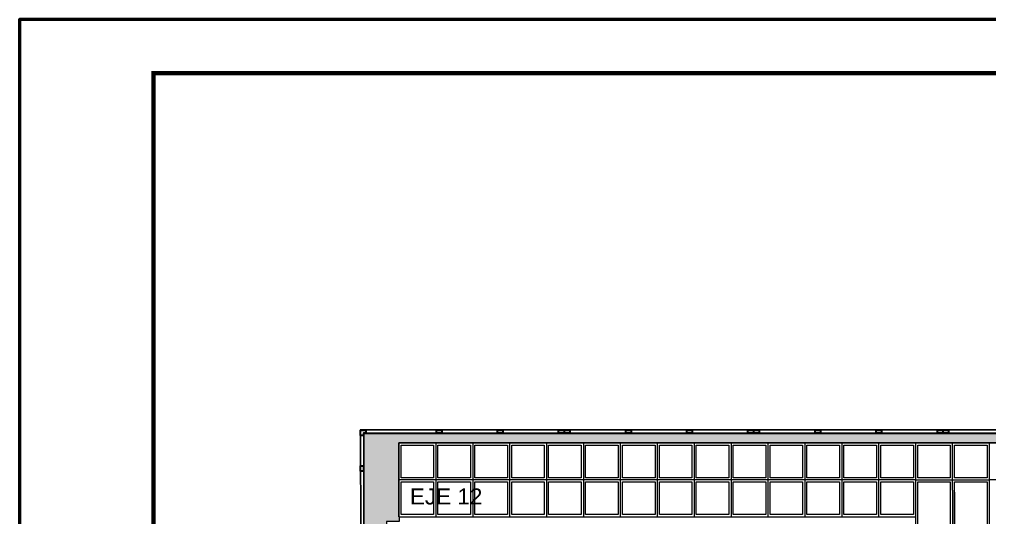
# Model space of a CAD drawing. Header units: metres. Extents: x 349075 to 349285, y 9281902 to 9282050.
# Drawn here: x 349075 to 349120.22, y 9282027.29 to 9282050.5 of the extents above; entities that cross this region are included whole.
import ezdxf

# ---------------------------------------------------------------- set-up
doc = ezdxf.new("R2010")
doc.units = ezdxf.units.M
doc.header["$LTSCALE"] = 0.25
for name, color, linetype, lineweight in [('AREA-VERDE', 3, 'CONTINUOUS', 9), ('ARQ-FONDO', 253, 'CONTINUOUS', 9), ('EJE-TEXTO', 5, 'CONTINUOUS', 25), ('MARCO', 7, 'CONTINUOUS', 50)]:
    doc.layers.add(name, color=color, linetype=linetype, lineweight=lineweight)
doc.styles.get("Standard").update_dxf_attribs({"font": 'arial.ttf'})

msp = doc.modelspace()

# ---------------------------------------------------------------- hatches: boundary and pattern name
at = {"layer": 'AREA-VERDE', "lineweight": 0, "true_color": 0xc4e4b2, "transparency": 33554610}
h = msp.add_hatch(color=3, dxfattribs=at)
h.dxf.hatch_style = 1
h.paths.add_polyline_path([(349092.703, 9282027.105), (349092.103, 9282027.105), (349092.138, 9281918.001), (349091.104, 9281918.001), (349091.048, 9282031.212), (349161.762, 9282031.212), (349161.762, 9281923.001), (349161, 9281923.001), (349161, 9281955.099), (349160.205, 9281955.101), (349160.204, 9281956.819), (349160.205, 9281957.044), (349160.205, 9281978.669), (349160.205, 9281988.056), (349160.085, 9281988.054), (349160.085, 9282030.769), (349092.685, 9282030.769), (349092.685, 9282027.329), (349092.703, 9282027.329)])

# ---------------------------------------------------------------- linework, layer by layer
at = {"layer": 'ARQ-FONDO'}
for p, q in [((349161.922, 9282031.372), (349090.888, 9282031.372)), ((349090.888, 9282031.372), (349090.944, 9281917.841)), ((349090.903, 9282031.357), (349090.959, 9281917.856)), ((349161.907, 9282031.357), (349090.903, 9282031.357)), ((349091.033, 9282031.227), (349091.089, 9281917.986)), ((349161.777, 9282031.227), (349091.033, 9282031.227)), ((349161.762, 9282031.212), (349091.048, 9282031.212)), ((349091.048, 9282031.212), (349091.104, 9281918.001)), ((349092.685, 9282030.769), (349158.34, 9282030.769)), ((349092.685, 9282027.329), (349092.685, 9282030.769)), ((349094.405, 9282030.769), (349094.405, 9282027.329)), ((349096.125, 9282030.769), (349096.125, 9282027.329)), ((349097.845, 9282030.769), (349097.845, 9282027.329)), ((349099.565, 9282030.769), (349099.565, 9282027.329)), ((349101.285, 9282030.769), (349101.285, 9282027.329)), ((349103.005, 9282030.769), (349103.005, 9282027.329)), ((349104.725, 9282030.769), (349104.725, 9282027.329)), ((349106.445, 9282030.769), (349106.445, 9282027.329)), ((349108.165, 9282030.769), (349108.165, 9282027.329)), ((349109.885, 9282030.769), (349109.885, 9282027.329)), ((349111.605, 9282030.769), (349111.605, 9282027.329)), ((349113.325, 9282030.769), (349113.325, 9282027.329)), ((349115.045, 9282030.769), (349115.045, 9282027.329)), ((349116.765, 9282030.769), (349116.765, 9281992.455)), ((349118.485, 9282028.575), (349118.485, 9282030.769)), ((349120.205, 9282029.024), (349120.205, 9282030.769)), ((349116.765, 9282029.049), (349092.685, 9282029.049)), ((349116.765, 9282029.049), (349120.205, 9282029.049)), ((349158.34, 9282029.049), (349120.205, 9282029.049)), ((349120.205, 9282023.924), (349120.205, 9282029.024)), ((349118.485, 9282028.575), (349118.485, 9281992.455)), ((349118.585, 9282028.475), (349118.585, 9282026.955)), ((349092.685, 9282027.329), (349116.765, 9282027.329))]:
    msp.add_line(p, q, dxfattribs=at)
at = {"layer": 'ARQ-FONDO', "lineweight": 30, "ltscale": 1.87}
msp.add_lwpolyline([(349091.033, 9282031.107), (349090.903, 9282031.107), (349090.903, 9282031.357), (349091.153, 9282031.357), (349091.153, 9282031.227), (349091.033, 9282031.227), (349091.033, 9282031.107)], dxfattribs=at)
at = {"layer": 'ARQ-FONDO', "elevation": -4.4}
msp.add_lwpolyline([(349092.703, 9282027.105), (349092.103, 9282027.105), (349092.138, 9281918.001), (349091.104, 9281918.001), (349091.048, 9282031.212), (349161.762, 9282031.212), (349161.762, 9281923.001), (349161, 9281923.001), (349161, 9281955.099), (349160.204, 9281955.099), (349160.205, 9281956.819), (349160.205, 9281957.044), (349160.205, 9281978.669), (349160.205, 9281988.056), (349160.085, 9281988.054), (349160.085, 9282030.769), (349092.685, 9282030.769), (349092.685, 9282027.329), (349092.703, 9282027.329), (349092.703, 9282027.105)], dxfattribs=at)
at = {"layer": 'ARQ-FONDO', "lineweight": 30, "ltscale": 1.87}
for points in [[(349094.682, 9282031.227), (349094.432, 9282031.227), (349094.432, 9282031.357), (349094.682, 9282031.357)], [(349097.532, 9282031.227), (349097.282, 9282031.227), (349097.282, 9282031.357), (349097.532, 9282031.357)], [(349100.132, 9282031.357), (349100.382, 9282031.357), (349100.382, 9282031.227), (349100.132, 9282031.227)], [(349100.657, 9282031.227), (349100.407, 9282031.227), (349100.407, 9282031.357), (349100.657, 9282031.357)], [(349103.507, 9282031.227), (349103.257, 9282031.227), (349103.257, 9282031.357), (349103.507, 9282031.357)], [(349106.357, 9282031.227), (349106.107, 9282031.227), (349106.107, 9282031.357), (349106.357, 9282031.357)], [(349108.957, 9282031.357), (349109.207, 9282031.357), (349109.207, 9282031.227), (349108.957, 9282031.227)], [(349109.482, 9282031.227), (349109.232, 9282031.227), (349109.232, 9282031.357), (349109.482, 9282031.357)], [(349112.332, 9282031.227), (349112.082, 9282031.227), (349112.082, 9282031.357), (349112.332, 9282031.357)], [(349115.182, 9282031.227), (349114.932, 9282031.227), (349114.932, 9282031.357), (349115.182, 9282031.357)], [(349117.782, 9282031.357), (349118.032, 9282031.357), (349118.032, 9282031.227), (349117.782, 9282031.227)], [(349118.307, 9282031.227), (349118.057, 9282031.227), (349118.057, 9282031.357), (349118.307, 9282031.357)], [(349090.904, 9282029.456), (349090.904, 9282029.706), (349091.034, 9282029.706), (349091.034, 9282029.456)]]:
    msp.add_lwpolyline(points, close=True, dxfattribs=at)
at = {"layer": 'ARQ-FONDO'}
for points in [[(349100.382, 9282031.212), (349100.407, 9282031.212), (349100.407, 9282031.372), (349100.382, 9282031.372)], [(349109.207, 9282031.212), (349109.232, 9282031.212), (349109.232, 9282031.372), (349109.207, 9282031.372)], [(349118.032, 9282031.212), (349118.057, 9282031.212), (349118.057, 9282031.372), (349118.032, 9282031.372)], [(349120.105, 9282029.149), (349118.585, 9282029.149), (349118.585, 9282030.669), (349120.105, 9282030.669)]]:
    msp.add_lwpolyline(points, close=True, dxfattribs=at)
for points, elevation in [([(349092.785, 9282030.669), (349094.305, 9282030.669), (349094.305, 9282029.149), (349092.785, 9282029.149)], -267.132), ([(349094.505, 9282030.669), (349096.025, 9282030.669), (349096.025, 9282029.149), (349094.505, 9282029.149)], -246.584), ([(349096.225, 9282030.669), (349097.745, 9282030.669), (349097.745, 9282029.149), (349096.225, 9282029.149)], -226.035), ([(349097.945, 9282030.669), (349099.465, 9282030.669), (349099.465, 9282029.149), (349097.945, 9282029.149)], -205.486), ([(349099.665, 9282030.669), (349101.185, 9282030.669), (349101.185, 9282029.149), (349099.665, 9282029.149)], -184.938), ([(349101.385, 9282030.669), (349102.905, 9282030.669), (349102.905, 9282029.149), (349101.385, 9282029.149)], -164.389), ([(349103.105, 9282030.669), (349104.625, 9282030.669), (349104.625, 9282029.149), (349103.105, 9282029.149)], -143.84), ([(349104.825, 9282030.669), (349106.345, 9282030.669), (349106.345, 9282029.149), (349104.825, 9282029.149)], -123.292), ([(349106.545, 9282030.669), (349108.065, 9282030.669), (349108.065, 9282029.149), (349106.545, 9282029.149)], -102.743), ([(349108.265, 9282030.669), (349109.785, 9282030.669), (349109.785, 9282029.149), (349108.265, 9282029.149)], -82.195), ([(349109.985, 9282030.669), (349111.505, 9282030.669), (349111.505, 9282029.149), (349109.985, 9282029.149)], -61.646), ([(349111.705, 9282030.669), (349113.225, 9282030.669), (349113.225, 9282029.149), (349111.705, 9282029.149)], -41.097), ([(349113.425, 9282030.669), (349114.945, 9282030.669), (349114.945, 9282029.149), (349113.425, 9282029.149)], -20.549), ([(349115.145, 9282030.669), (349116.665, 9282030.669), (349116.665, 9282029.149), (349115.145, 9282029.149)], 0), ([(349118.385, 9282029.149), (349116.865, 9282029.149), (349116.865, 9282030.669), (349118.385, 9282030.669)], 0), ([(349092.785, 9282028.949), (349094.305, 9282028.949), (349094.305, 9282027.429), (349092.785, 9282027.429)], -267.132), ([(349094.505, 9282028.949), (349096.025, 9282028.949), (349096.025, 9282027.429), (349094.505, 9282027.429)], -246.584), ([(349096.225, 9282028.949), (349097.745, 9282028.949), (349097.745, 9282027.429), (349096.225, 9282027.429)], -226.035), ([(349097.945, 9282028.949), (349099.465, 9282028.949), (349099.465, 9282027.429), (349097.945, 9282027.429)], -205.486), ([(349099.665, 9282028.949), (349101.185, 9282028.949), (349101.185, 9282027.429), (349099.665, 9282027.429)], -184.938), ([(349101.385, 9282028.949), (349102.905, 9282028.949), (349102.905, 9282027.429), (349101.385, 9282027.429)], -164.389), ([(349103.105, 9282028.949), (349104.625, 9282028.949), (349104.625, 9282027.429), (349103.105, 9282027.429)], -143.84), ([(349104.825, 9282028.949), (349106.345, 9282028.949), (349106.345, 9282027.429), (349104.825, 9282027.429)], -123.292), ([(349106.545, 9282028.949), (349108.065, 9282028.949), (349108.065, 9282027.429), (349106.545, 9282027.429)], -102.743), ([(349108.265, 9282028.949), (349109.785, 9282028.949), (349109.785, 9282027.429), (349108.265, 9282027.429)], -82.195), ([(349109.985, 9282028.949), (349111.505, 9282028.949), (349111.505, 9282027.429), (349109.985, 9282027.429)], -61.646), ([(349111.705, 9282028.949), (349113.225, 9282028.949), (349113.225, 9282027.429), (349111.705, 9282027.429)], -41.097), ([(349113.425, 9282028.949), (349114.945, 9282028.949), (349114.945, 9282027.429), (349113.425, 9282027.429)], -20.549), ([(349115.145, 9282028.949), (349116.665, 9282028.949), (349116.665, 9282027.429), (349115.145, 9282027.429)], 0), ([(349116.865, 9282026.955), (349116.865, 9282028.949), (349118.385, 9282028.949), (349118.385, 9282026.955)], 0), ([(349118.585, 9282026.955), (349118.585, 9282028.949), (349120.105, 9282028.949), (349120.105, 9282026.955)], 0)]:
    msp.add_lwpolyline(points, close=True, dxfattribs=dict(at, elevation=elevation))
at = {"layer": 'MARCO'}
msp.add_lwpolyline([(349075, 9281902), (349285.25, 9281902), (349285.25, 9282050.5), (349075, 9282050.5)], close=True, dxfattribs=at)
at = {"layer": 'MARCO', "const_width": 0.2}
msp.add_lwpolyline([(349081.25, 9281904.5), (349282.75, 9281904.5), (349282.75, 9282048), (349081.25, 9282048)], close=True, dxfattribs=at)

# ---------------------------------------------------------------- texts
at = {"layer": 'EJE-TEXTO'}
msp.add_text('EJE 12', height=0.75, dxfattribs=at).set_placement((349093.2, 9282027.9))

doc.saveas('drawing.dxf')
